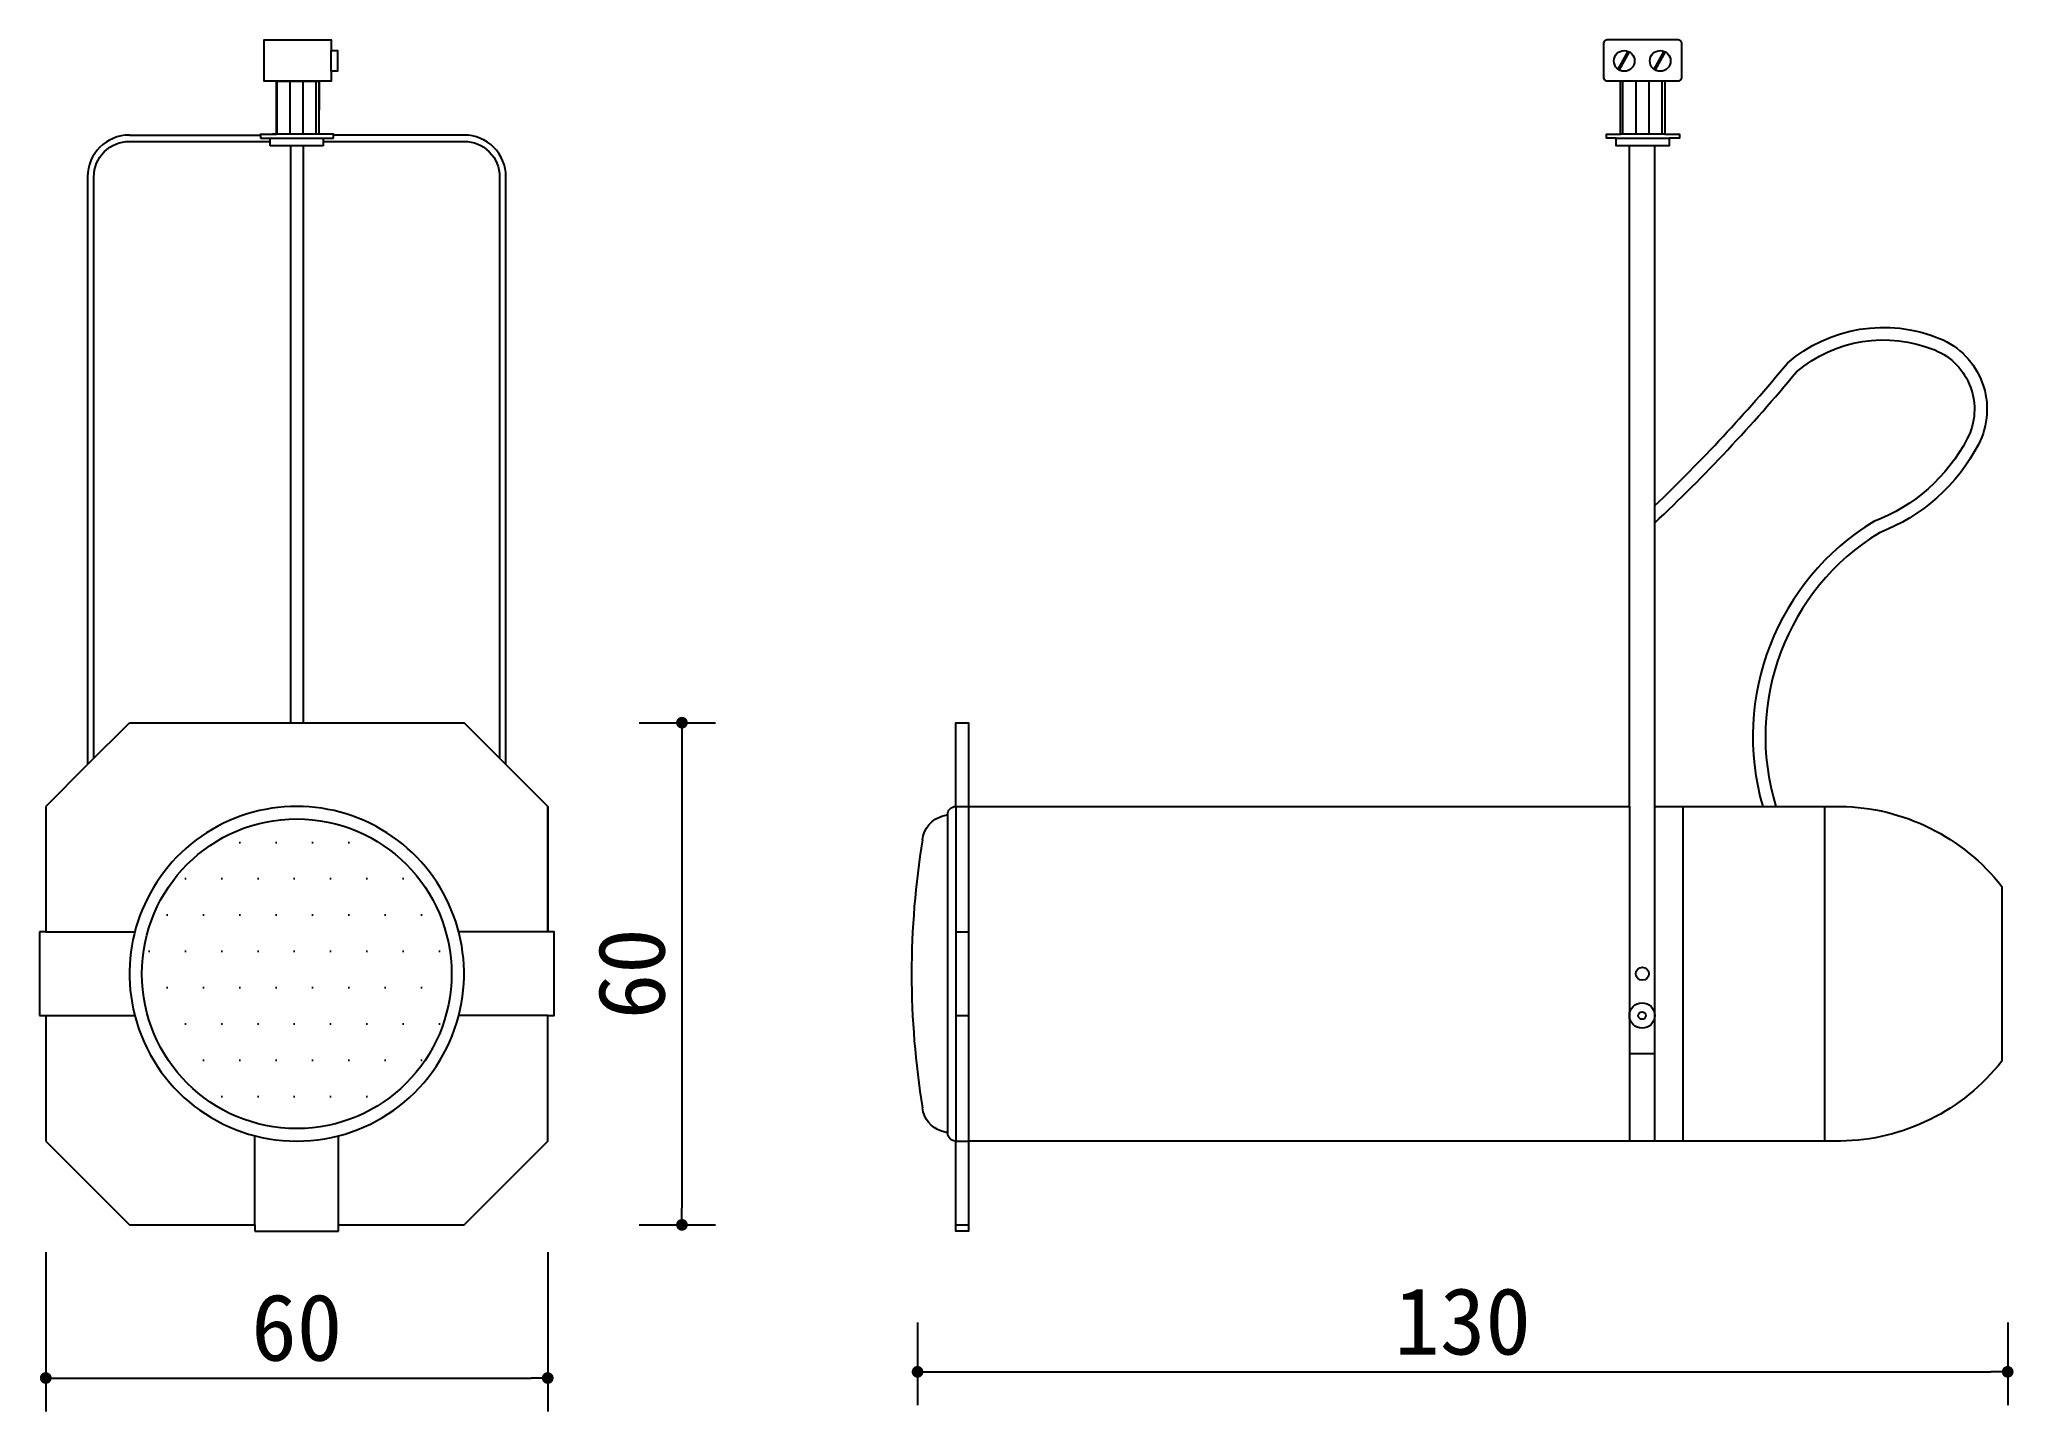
# Model space of a CAD drawing. Extents: x 48 to 284, y 729 to 893.
import ezdxf

# ---------------------------------------------------------------- set-up
doc = ezdxf.new("R2010")
doc.units = 0
doc.header["$MEASUREMENT"] = 0
doc.layers.get('0').update_dxf_attribs({"linetype": 'CONTINUOUS'})
doc.layers.get('DEFPOINTS').update_dxf_attribs({"linetype": 'CONTINUOUS'})
for name, color, linetype in [('3', 3, 'CONTINUOUS'), ('4', 4, 'CONTINUOUS'), ('7', 7, 'CONTINUOUS'), ('BH', 3, 'CONTINUOUS'), ('DIM', 3, 'CONTINUOUS')]:
    doc.layers.add(name, color=color, linetype=linetype)
doc.styles.add('HZ', font='')
doc.styles.get('HZ').set_extended_font_data('仿宋_GB2312')
doc.dimstyles.get("Standard").update_dxf_attribs({"dimtxt": 0.18, "dimasz": 0.18, "dimexe": 0.18, "dimexo": 0.0625, "dimgap": 0.09, "dimtad": 0, "dimtih": 1, "dimtoh": 1, "dimdec": 4, "dimzin": 0, "dimtxsty": 'STANDARD', "dimcen": 0.09, "dimazin": 3, "dimtfac": 1, "dimtdec": 4, "dimtofl": 0, "dimtmove": 0, "dimatfit": 3, "dimtolj": 1, "dimtzin": 0})

# ---------------------------------------------------------------- blocks, each defined once
blk = doc.blocks.new('_DOT')
at = {"color": 0, "linetype": 'BYBLOCK'}
blk.add_line((-0.35, 0), (-1, 0), dxfattribs=at)
at = {"color": 0, "linetype": 'BYBLOCK', "const_width": 0.35}
blk.add_lwpolyline([(-0.175, 0, 1), (0.175, 0, 1)], format="xyb", close=True, dxfattribs=at)
blk = doc.blocks.new('*D5')
at = {"linetype": 'BYBLOCK'}
for p, q in [((115.52, 811.54), (124.62, 811.54)), ((120.62, 809.54), (120.62, 753.54)), ((115.52, 751.54), (124.62, 751.54))]:
    blk.add_line(p, q, dxfattribs=at)
at = {"layer": 'DEFPOINTS', "color": 0, "linetype": 'BYBLOCK'}
for p in [(111.52, 811.54), (111.52, 751.54), (120.62, 751.54)]:
    blk.add_point(p, dxfattribs=at)
at = {"linetype": 'BYBLOCK', "xscale": 2, "yscale": 2, "zscale": 2}
for p, rotation in [((120.62, 811.54), 90), ((120.62, 751.54), 270)]:
    blk.add_blockref('_DOT', p, dxfattribs=dict(at, rotation=rotation))
at = {"color": 0, "linetype": 'BYBLOCK', "insert": (114.62, 781.54), "char_height": 8, "attachment_point": 5, "rotation": 90, "style": 'HZ'}
blk.add_mtext('\\A1;60', dxfattribs=at)
blk = doc.blocks.new('*D4')
at = {"linetype": 'BYBLOCK'}
for p, q in [((49.04, 748.29), (49.04, 729.24)), ((109.04, 748.29), (109.04, 729.24)), ((51.04, 733.24), (107.04, 733.24))]:
    blk.add_line(p, q, dxfattribs=at)
at = {"layer": 'DEFPOINTS', "color": 0, "linetype": 'BYBLOCK'}
for p in [(49.04, 752.29), (109.04, 752.29), (109.04, 733.24)]:
    blk.add_point(p, dxfattribs=at)
at = {"linetype": 'BYBLOCK', "xscale": 2, "yscale": 2, "zscale": 2, "rotation": 180}
blk.add_blockref('_DOT', (49.04, 733.24), dxfattribs=at)
at = {"linetype": 'BYBLOCK', "xscale": 2, "yscale": 2, "zscale": 2}
blk.add_blockref('_DOT', (109.04, 733.24), dxfattribs=at)
at = {"color": 0, "linetype": 'BYBLOCK', "insert": (79.04, 739.24), "char_height": 8, "attachment_point": 5, "style": 'HZ'}
blk.add_mtext('\\A1;60', dxfattribs=at)
blk = doc.blocks.new('*D6')
at = {"linetype": 'BYBLOCK'}
for p, q in [((153.24, 739.87), (153.24, 729.98)), ((283.54, 739.87), (283.54, 729.98)), ((155.24, 733.98), (281.54, 733.98))]:
    blk.add_line(p, q, dxfattribs=at)
at = {"layer": 'DEFPOINTS', "color": 0, "linetype": 'BYBLOCK'}
for p in [(153.24, 743.87), (283.54, 743.87), (283.54, 733.98)]:
    blk.add_point(p, dxfattribs=at)
at = {"linetype": 'BYBLOCK', "xscale": 2, "yscale": 2, "zscale": 2, "rotation": 180}
blk.add_blockref('_DOT', (153.24, 733.98), dxfattribs=at)
at = {"linetype": 'BYBLOCK', "xscale": 2, "yscale": 2, "zscale": 2}
blk.add_blockref('_DOT', (283.54, 733.98), dxfattribs=at)
at = {"color": 0, "linetype": 'BYBLOCK', "insert": (218.39, 739.98), "char_height": 8, "attachment_point": 5, "style": 'HZ'}
blk.add_mtext('\\A1;130', dxfattribs=at)

msp = doc.modelspace()

# ---------------------------------------------------------------- hatches: boundary and pattern name
at = {"layer": '3'}
h = msp.add_hatch(dxfattribs=at)
h.set_pattern_fill('DOTS', color=256, scale=69.444444, style=0)
h.set_pattern_definition([(0, (31589.1634, 32624.497), (2.1701389, 4.34027778), [0, -4.34027778])])
h.paths.add_polyline_path([(60.54, 781.54, 1), (97.54, 781.54, 1)])
at = {"layer": 'BH'}
h = msp.add_hatch(dxfattribs=at)
h.set_pattern_fill('ANSI31', color=256, scale=12.5, angle=45, style=0)
h.set_pattern_definition([(90, (-743.6321, 971.558), (-1.5625, 3e-16), [])])
h.paths.add_polyline_path([(82.2, 888.17), (75.88, 888.17), (75.88, 881.87), (82.2, 881.87)])
h = msp.add_hatch(dxfattribs=at)
h.set_pattern_fill('ANSI31', color=256, scale=12.5, angle=45, style=0)
h.set_pattern_definition([(90, (-582.7549, 971.558), (-1.5625, 3e-16), [])])
h.paths.add_polyline_path([(243.07, 888.17), (236.76, 888.17), (236.76, 881.87), (243.07, 881.87)])

# ---------------------------------------------------------------- linework, layer by layer
at = {"layer": '3'}
for p, q in [((238.13, 891.77), (236.95, 889.64)), ((238.31, 891.69), (237.11, 889.53)), ((242.43, 891.77), (241.25, 889.64)), ((242.61, 891.69), (241.41, 889.53)), ((82.2, 888.17), (75.88, 888.17)), ((242.57, 888.17), (237.26, 888.17)), ((74.69, 881.75), (74.69, 881.37)), ((74.69, 881.37), (83.45, 881.37)), ((75.88, 881.37), (82.2, 881.37)), ((75.88, 880.45), (75.88, 881.37)), ((82.2, 880.45), (75.88, 880.45)), ((82.2, 881.87), (76.1, 881.87)), ((82.2, 881.37), (82.2, 880.45)), ((83.45, 881.37), (83.45, 881.75)), ((236.76, 881.37), (243.07, 881.37)), ((242.57, 881.87), (237.26, 881.87)), ((241.34, 880.45), (238.34, 880.45)), ((241.34, 880.45), (238.34, 880.45)), ((156.83, 800.54), (156.83, 762.54)), ((157.83, 786.54), (159.33, 786.54)), ((157.83, 776.54), (159.33, 776.54)), ((238.34, 772.02), (241.34, 772.02)), ((157.83, 751.54), (159.33, 751.54))]:
    msp.add_line(p, q, dxfattribs=at)
msp.add_lwpolyline([(81.91, 893.14), (81.91, 893.14), (81.91, 893.14), (81.91, 893.14)], close=True, dxfattribs=at)
for points in [[(54.79, 807.29), (54.79, 876.75, -0.414214), (59.04, 881), (75.88, 881)], [(82.2, 881), (99.04, 881, -0.414214), (103.29, 876.75), (103.29, 807.29)], [(241.34, 835.39, 0.031212), (258.28, 853.45, -0.279761), (274.82, 856.07, -0.441123), (278.71, 845.48, -0.185287), (267.54, 835.58, 0.338606), (254.26, 801.54, 0.338606)]]:
    msp.add_lwpolyline(points, format="xyb", dxfattribs=at)
for centre, radius in [((237.71, 890.61), 1.24), ((242.01, 890.61), 1.24), ((79.04, 781.54), 18.5), ((239.87, 781.54), 0.781), ((239.84, 776.55), 1.52), ((239.84, 776.55), 0.451)]:
    msp.add_circle(centre, radius, dxfattribs=at)
at = {"layer": '4'}
for p, q in [((83.16, 889.4), (83.16, 891.84)), ((76.6, 888.17), (81.7, 888.17)), ((104.04, 806.54), (104.04, 876.75)), ((241.34, 837.45), (241.34, 776.81)), ((54.04, 806.54), (59.04, 811.54)), ((59.04, 811.54), (99.04, 811.54)), ((104.04, 806.54), (99.04, 811.54)), ((54.04, 806.54), (49.04, 801.54)), ((109.04, 801.54), (104.04, 806.54)), ((49.04, 801.54), (49.04, 786.54)), ((157.83, 801.54), (159.33, 801.54)), ((238.34, 801.54), (238.34, 776.82)), ((241.34, 801.54), (255.83, 801.54)), ((49.04, 786.54), (48.29, 786.54)), ((48.29, 786.54), (48.29, 776.54)), ((48.29, 776.54), (49.04, 776.54)), ((49.04, 776.54), (49.04, 761.54)), ((238.34, 776.82), (238.34, 761.54)), ((241.34, 776.81), (241.34, 761.54)), ((49.04, 761.54), (59.04, 751.54)), ((157.83, 761.54), (159.33, 761.54)), ((59.04, 751.54), (74.04, 751.54)), ((74.04, 751.54), (74.04, 751.54)), ((74.04, 751.54), (74.04, 750.79)), ((74.04, 750.79), (84.04, 750.79)), ((84.04, 750.79), (84.04, 751.62))]:
    msp.add_line(p, q, dxfattribs=at)
for points in [[(59.04, 881.75), (74.69, 881.75), (74.69, 881.87), (76.6, 881.87), (76.6, 888.17), (75.13, 888.17), (75.13, 893.14), (83.16, 893.14), (83.16, 891.84), (83.89, 891.84), (83.89, 889.4), (83.16, 889.4), (83.16, 888.17), (81.7, 888.17), (81.7, 884.75)], [(99.04, 881.75), (83.45, 881.75), (83.45, 881.87), (81.7, 881.87), (81.7, 888.17)], [(54.04, 876.75), (54.04, 806.54)], [(84.04, 751.54), (99.04, 751.54), (109.04, 761.54), (109.04, 776.54), (109.79, 776.54), (109.79, 786.54), (109.04, 786.54), (109.04, 801.54), (109.04, 786.54)]]:
    msp.add_lwpolyline(points, dxfattribs=at)
msp.add_lwpolyline([(153.83, 797.54), (153.83, 797.54, -0.31041), (156.25, 800.4), (156.83, 800.54), (156.83, 800.54, -0.414214), (157.83, 801.54), (157.83, 801.54), (157.83, 811.54), (159.33, 811.54), (159.33, 801.54), (238.34, 801.54), (238.34, 880.45), (236.76, 880.45), (236.76, 881.37), (235.57, 881.37), (235.57, 881.87), (237.26, 881.87), (237.26, 888.17), (235.76, 888.17, -0.414214), (235.26, 888.67), (235.26, 892.67, -0.414214), (235.76, 893.17), (244.07, 893.17, -0.414214), (244.57, 892.67), (244.57, 888.67, -0.414214), (244.07, 888.17), (242.57, 888.17), (242.57, 881.87), (244.33, 881.87), (244.33, 881.75), (244.33, 881.37), (243.07, 881.37), (243.07, 880.45), (241.34, 880.45), (241.34, 837.45, 0.029578), (257.21, 854.5, -0.281843), (275.39, 857.46, -0.441123), (280.04, 844.79, -0.183608), (268.2, 834.23, 0.341511), (255.83, 801.54), (263.55, 801.54, -0.226677), (282.83, 791.98), (282.83, 771.1, -0.226677), (263.55, 761.54), (159.33, 761.54), (159.33, 750.79), (157.83, 750.79), (157.83, 761.54), (157.83, 761.54, -0.413609), (156.83, 762.54), (156.83, 762.54), (156.09, 762.73, -0.298113), (153.83, 765.54)], format="xyb", dxfattribs=at)
for centre, radius, start, end in [((59.04, 876.75), 5, 90, 180), ((99.04, 876.75), 5, 0, 90), ((251.62, 781.54), 99.09, 170.7087, 189.2913)]:
    msp.add_arc(centre, radius, start, end, dxfattribs=at)
at = {"layer": '7'}
for p, q in [((78.29, 880.45), (78.29, 811.54)), ((79.79, 880.45), (79.79, 811.54)), ((157.83, 801.54), (157.83, 761.54)), ((159.33, 801.54), (159.33, 761.54)), ((244.72, 801.54), (244.72, 761.54)), ((261.63, 801.54), (261.63, 761.54)), ((49.04, 786.54), (59.68, 786.54)), ((109.04, 786.54), (98.4, 786.54)), ((49.04, 776.54), (59.68, 776.54)), ((109.04, 776.54), (98.4, 776.54)), ((74.04, 751.54), (74.04, 762.18)), ((84.04, 751.54), (84.04, 762.18))]:
    msp.add_line(p, q, dxfattribs=at)
msp.add_lwpolyline([(98.4, 776.54, 1.29103), (59.68, 776.54, 0.774575)], format="xyb", close=True, dxfattribs=at)

# ---------------------------------------------------------------- dimensions: what is measured, and where the dimension line sits
at = {"layer": '3'}
dim = msp.add_linear_dim(base=(109.04, 733.24), p1=(49.04, 752.29), p2=(109.04, 752.29), text='60', dimstyle='STANDARD', override={"dimscale": 4, "dimtxt": 2, "dimasz": 0.5, "dimexe": 1, "dimexo": 1, "dimgap": 0.5, "dimtad": 1, "dimtih": 0, "dimtoh": 0, "dimdec": 0, "dimtxsty": 'HZ', "dimblk1": 'DOT', "dimblk2": 'DOT', "dimsah": 1, "dimcen": 0, "dimclrd": 256, "dimclre": 256, "dimtfac": 0.5, "dimtdec": 0, "dimtofl": 1}, dxfattribs=at)
dim.commit()
dim.dimension.update_dxf_attribs({"geometry": '*D4', "text_midpoint": (79.04, 739.24)})
at = {"layer": 'DIM'}
dim = msp.add_linear_dim(base=(125.08, 751.54), p1=(115.98, 811.54), p2=(115.98, 751.54), angle=90, text='60', dimstyle='STANDARD', override={"dimscale": 4, "dimtxt": 2, "dimasz": 0.5, "dimexe": 1, "dimexo": 1, "dimgap": 0.5, "dimtad": 1, "dimtih": 0, "dimtoh": 0, "dimdec": 0, "dimtxsty": 'HZ', "dimblk1": 'DOT', "dimblk2": 'DOT', "dimsah": 1, "dimcen": 0, "dimclrd": 256, "dimclre": 256, "dimtfac": 0.5, "dimtdec": 0, "dimtofl": 1}, dxfattribs=at)
dim.commit()
dim.dimension.update_dxf_attribs({"geometry": '*D5', "text_midpoint": (119.08, 781.54), "insert": (4.46, 0)})
dim = msp.add_linear_dim(base=(283.54, 733.98), p1=(153.24, 743.87), p2=(283.54, 743.87), text='130', dimstyle='STANDARD', override={"dimscale": 4, "dimtxt": 2, "dimasz": 0.5, "dimexe": 1, "dimexo": 1, "dimgap": 0.5, "dimtad": 1, "dimtih": 0, "dimtoh": 0, "dimdec": 0, "dimtxsty": 'HZ', "dimblk1": 'DOT', "dimblk2": 'DOT', "dimsah": 1, "dimcen": 0, "dimclrd": 256, "dimclre": 256, "dimtfac": 0.5, "dimtdec": 0, "dimtofl": 1}, dxfattribs=at)
dim.commit()
dim.dimension.update_dxf_attribs({"geometry": '*D6', "text_midpoint": (218.39, 739.98)})

doc.saveas('drawing.dxf')
